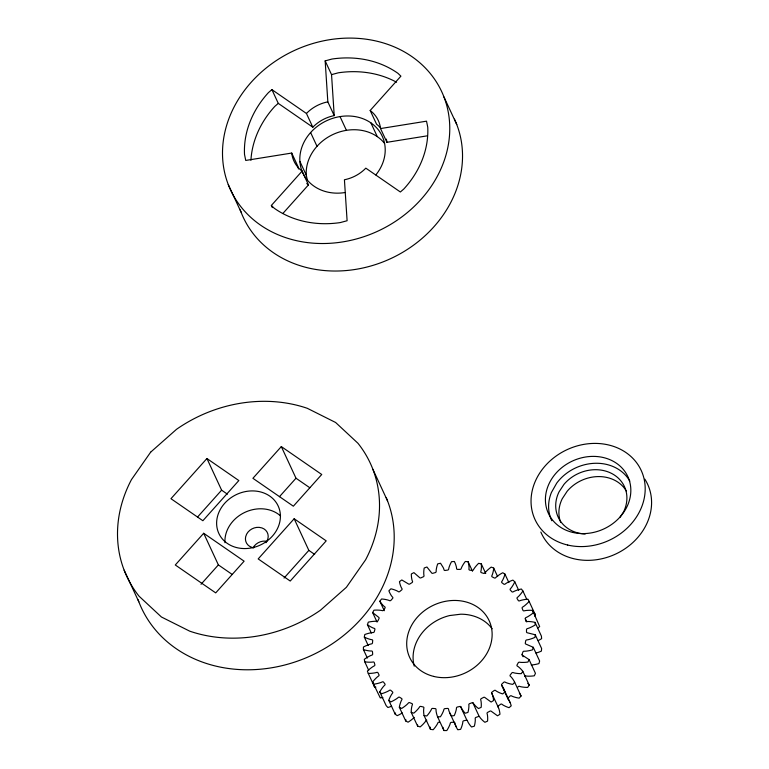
<?xml version="1.0" encoding="UTF-8"?>
<svg xmlns="http://www.w3.org/2000/svg" width="769" height="769" viewBox="0 0 769 769"><rect width="100%" height="100%" fill="white"/><g stroke="black" fill="none" stroke-linecap="round" stroke-linejoin="round"><path stroke-width="1.15" d="M367.351 658.043L363.42 649.584L363.42 647.037A34.797 29.731 -24.9 0 1 366.996 645.335L368.678 644.682A16.159 13.804 -24.9 0 1 371.773 643.826A1.288 1.105 -24.9 0 0 372.513 642.596L372.667 640.923A1.288 1.105 -24.9 0 0 372.138 639.731A16.159 13.804 -24.9 0 1 369.187 639.087L367.611 638.549A34.797 29.731 -24.9 0 1 364.323 637.088L364.775 634.531A34.797 29.731 -24.9 0 1 368.543 633.339L370.283 632.925A16.159 13.804 -24.9 0 1 373.426 632.512A1.288 1.105 -24.9 0 0 374.368 631.387L374.811 629.724A1.288 1.105 -24.9 0 0 374.513 628.456A16.159 13.804 -24.9 0 1 371.773 627.369L370.341 626.6A34.797 29.731 -24.9 0 1 367.419 624.649L368.322 622.14A34.797 29.731 -24.9 0 1 372.177 621.487L373.936 621.333A16.159 13.804 -24.9 0 1 377.05 621.371A1.288 1.105 -24.9 0 0 378.165 620.372L378.886 618.766A1.288 1.105 -24.9 0 0 378.838 617.44L372.648 612.576L373.965 610.182A34.788 29.731 -24.9 0 1 377.81 610.096L379.54 610.192A16.159 13.804 -24.9 0 1 382.549 610.692A1.288 1.105 -24.9 0 0 383.808 609.846L384.798 608.337A1.288 1.105 -24.9 0 0 384.981 607.001A16.159 13.804 -24.9 0 1 382.856 605.136L381.828 603.963A34.797 29.731 -24.9 0 1 379.857 601.195L381.568 598.984A34.797 29.741 -24.9 0 1 385.307 599.445L386.961 599.801A16.159 13.804 -24.9 0 1 389.787 600.743A1.288 1.105 -24.9 0 0 391.142 600.08L392.373 598.705A1.288 1.105 -24.9 0 0 392.796 597.378A16.159 13.804 -24.9 0 1 391.075 595.196L390.287 593.87A34.797 29.731 -24.9 0 1 388.874 590.794L390.921 588.814A34.797 29.731 -24.9 0 1 394.459 589.833L395.997 590.429A16.159 13.804 -24.9 0 1 398.563 591.794A1.288 1.105 -24.9 0 0 399.995 591.313L401.437 590.111A1.288 1.105 -24.9 0 0 402.072 588.843A16.159 13.804 -24.9 0 1 400.803 586.391L400.274 584.949A34.797 29.731 -24.9 0 1 399.457 581.643L401.793 579.951L408.656 584.065A1.288 1.105 -24.9 0 0 410.127 583.796L411.732 582.787A1.288 1.105 -24.9 0 0 412.578 581.604A16.159 13.804 -24.9 0 1 411.78 578.961L411.53 577.423A34.797 29.731 -24.9 0 1 411.338 573.982L413.895 572.617L419.797 577.759A1.288 1.105 -24.9 0 0 421.277 577.702L423.008 576.923A1.288 1.105 -24.9 0 0 424.036 575.856A16.159 13.804 -24.9 0 1 423.748 573.078L423.777 571.492A34.797 29.731 -24.9 0 1 424.2 568.003L426.92 567.003L431.717 573.04A1.288 1.105 -24.9 0 0 433.149 573.203L434.966 572.674A1.288 1.105 -24.9 0 0 436.158 571.742A16.159 13.804 -24.9 0 1 436.369 568.906L436.686 567.32A34.797 29.731 -24.9 0 1 437.715 563.86L440.531 563.254L443.136 567.435A16.159 13.804 -24.9 0 1 444.088 570.031A1.288 1.105 -24.9 0 0 445.453 570.406L447.308 570.137A1.288 1.105 -24.9 0 0 448.615 569.377A16.159 13.804 -24.9 0 1 449.327 566.551L449.923 564.994A34.797 29.731 -24.9 0 1 451.538 561.678L454.373 561.476A34.797 29.731 -24.9 0 1 455.69 564.59L456.142 566.061A16.159 13.804 -24.9 0 1 456.603 568.81A1.288 1.105 -24.9 0 0 457.853 569.387L459.689 569.387A1.288 1.105 -24.9 0 0 461.102 568.82A16.159 13.804 -24.9 0 1 462.294 566.071L463.14 564.6A34.797 29.731 -24.9 0 1 465.303 561.485L468.081 561.697L472.502 571.223M468.081 561.697A34.797 29.731 -24.9 0 1 468.802 565.023L468.975 566.58A16.159 13.804 -24.9 0 1 468.927 569.406A1.288 1.105 -24.9 0 0 470.032 570.165L471.82 570.444A1.288 1.105 -24.9 0 0 473.281 570.069A16.159 13.804 -24.9 0 1 474.925 567.484L476.011 566.128A34.788 29.731 -24.9 0 1 478.654 563.312L481.307 563.927A34.797 29.731 -24.9 0 1 481.413 567.378L481.298 568.973A16.159 13.804 -24.9 0 1 480.75 571.809A1.288 1.105 -24.9 0 0 481.682 572.742L483.355 573.27A1.288 1.105 -24.9 0 0 484.835 573.116A16.159 13.804 -24.9 0 1 486.902 570.752L488.19 569.541A34.788 29.731 -24.9 0 1 491.247 567.089L493.708 568.099A34.797 29.731 -24.9 0 1 493.189 571.598L492.794 573.174A16.159 13.804 -24.9 0 1 491.756 575.952A1.288 1.105 -24.9 0 0 492.496 577.029L494.025 577.807A1.288 1.105 -24.9 0 0 495.486 577.865A16.159 13.804 -24.9 0 1 497.899 575.789L499.36 574.76A34.797 29.731 -24.9 0 1 502.763 572.742L504.964 574.116A34.797 29.731 -24.9 0 1 503.839 577.557L503.176 579.086A16.159 13.804 -24.9 0 1 501.667 581.739A1.288 1.105 -24.9 0 0 502.042 582.825L503.532 583.931A1.288 1.105 -24.9 0 0 504.935 584.2A16.159 13.804 -24.9 0 1 507.646 582.46L509.241 581.643A34.788 29.731 -24.9 0 1 512.894 580.105L514.778 581.816A34.797 29.731 -24.9 0 1 513.077 585.113L512.154 586.555A16.159 13.804 -24.9 0 1 510.231 588.996A1.288 1.105 -24.9 0 0 510.529 590.265L511.635 591.476A1.288 1.105 -24.9 0 0 512.952 591.957A16.159 13.804 -24.9 0 1 515.874 590.602L517.575 590.006A34.797 29.731 -24.9 0 1 521.382 589.006L522.901 590.996A34.797 29.731 -24.9 0 1 520.661 594.062L519.517 595.379A16.159 13.804 -24.9 0 1 517.21 597.561A1.288 1.105 -24.9 0 0 517.277 598.878L518.133 600.262A1.288 1.105 -24.9 0 0 519.315 600.935A16.159 13.804 -24.9 0 1 522.391 600.003L524.141 599.647A34.797 29.731 -24.9 0 1 528.005 599.195L529.12 601.416A34.797 29.731 -24.9 0 1 526.4 604.174L525.064 605.338A16.159 13.804 -24.9 0 1 522.439 607.193A1.288 1.105 -24.9 0 0 522.266 608.539L522.853 610.048A1.288 1.105 -24.9 0 0 523.872 610.903A16.159 13.804 -24.9 0 1 527.015 610.413L528.774 610.307A34.788 29.722 -24.9 0 1 532.59 610.413L533.273 612.816A34.797 29.731 -24.9 0 1 530.149 615.2L528.639 616.171A16.159 13.804 -24.9 0 1 525.785 617.661A1.288 1.105 -24.9 0 0 525.294 618.641L525.669 620.583A1.288 1.105 -24.9 0 0 526.505 621.592A16.159 13.804 -24.9 0 1 529.63 621.554L531.35 621.717A34.788 29.722 -24.9 0 1 535.032 622.381L535.253 624.889A34.797 29.731 -24.9 0 1 531.812 626.831L530.177 627.6A16.159 13.804 -24.9 0 1 527.14 628.677A1.288 1.105 -24.9 0 0 526.505 629.946L526.505 631.609A1.288 1.105 -24.9 0 0 527.14 632.743L535.243 634.771L535.013 637.338A34.797 29.731 -24.9 0 1 531.331 638.789L529.62 639.318A16.159 13.813 -24.9 0 1 526.486 639.952A1.288 1.105 -24.9 0 0 525.65 641.144L525.352 642.817A1.288 1.105 -24.9 0 0 525.756 644.047L533.244 647.287L539.627 661.032L538.944 663.58A34.797 29.731 -24.9 0 1 535.118 664.503L533.369 664.781A16.159 13.804 -24.9 0 1 531.264 664.974M533.244 647.287L532.561 649.824A34.797 29.731 -24.9 0 1 528.736 650.757L526.986 651.035A16.159 13.804 -24.9 0 1 523.833 651.218A1.288 1.105 -24.9 0 0 522.814 652.285L522.228 653.929A1.288 1.105 -24.9 0 0 522.401 655.226L529.062 659.581L535.445 673.327L534.33 675.788A34.797 29.731 -24.9 0 1 530.466 676.162L528.716 676.191A16.159 13.804 -24.9 0 1 525.64 675.922A1.288 1.105 -24.9 0 0 524.756 676.355M529.062 659.581L527.947 662.042A34.797 29.731 -24.9 0 1 524.083 662.407L522.334 662.436A16.159 13.804 -24.9 0 1 519.258 662.167A1.288 1.105 -24.9 0 0 518.075 663.089L517.22 664.656A1.288 1.105 -24.9 0 0 517.153 665.992A16.159 13.804 -24.9 0 1 519.45 667.675L520.594 668.751A34.797 29.731 -24.9 0 1 522.824 671.337L529.207 685.092L527.688 687.409A34.797 29.731 -24.9 0 1 523.881 687.217L522.189 686.986A16.159 13.804 -24.9 0 1 519.258 686.265A1.288 1.105 -24.9 0 0 517.95 687.025M619.881 517.489L623.601 511.827A36.489 31.173 -24.9 0 0 610.384 472.839A36.489 31.173 -24.9 0 0 563.994 484.335L559.015 491.92A36.489 31.173 -24.9 0 0 585.19 534.013M522.824 671.337L521.305 673.654A34.797 29.731 -24.9 0 1 517.499 673.461L515.807 673.231A16.159 13.804 -24.9 0 1 512.875 672.51A1.288 1.105 -24.9 0 0 511.568 673.269L510.453 674.721A1.288 1.105 -24.9 0 0 510.155 676.057A16.159 13.804 -24.9 0 1 512.077 678.085L512.99 679.335A34.788 29.731 -24.9 0 1 514.682 682.266L521.065 696.022L519.181 698.127A34.797 29.731 -24.9 0 1 515.538 697.387L513.932 696.906A16.159 13.804 -24.9 0 1 511.231 695.753A1.288 1.105 -24.9 0 0 509.828 696.32L508.492 697.618A1.288 1.105 -24.9 0 0 507.963 698.915A16.159 13.804 -24.9 0 1 509.463 701.241L510.116 702.635A34.797 29.731 -24.9 0 1 511.241 705.827L509.04 707.672A34.797 29.731 -24.9 0 1 505.637 706.394L504.176 705.673A16.159 13.804 -24.9 0 1 501.763 704.116A1.288 1.105 -24.9 0 0 500.302 704.491L498.783 705.596A1.288 1.105 -24.9 0 0 498.033 706.826A16.159 13.804 -24.9 0 1 499.071 709.383L499.456 710.883A34.797 29.731 -24.9 0 1 499.965 714.266L497.514 715.804L491.112 711.162A1.288 1.105 -24.9 0 0 489.632 711.325L487.959 712.209A1.288 1.105 -24.9 0 0 487.017 713.344A16.159 13.804 -24.9 0 1 487.565 716.064L487.671 717.631A34.797 29.731 -24.9 0 1 487.556 721.111L484.903 722.293A34.797 29.731 -24.9 0 1 482.269 720.053L481.183 718.919A16.159 13.804 -24.9 0 1 479.539 716.689L479.222 716.516A1.288 1.105 -24.9 0 0 478.078 716.631L476.299 717.285A1.288 1.105 -24.9 0 0 475.184 718.284A16.159 13.804 -24.9 0 1 475.232 721.111L475.059 722.697A34.797 29.731 -24.9 0 1 474.329 726.186L471.551 726.993A34.788 29.731 -24.9 0 1 469.398 724.34L468.552 723.052A16.159 13.804 -24.9 0 1 467.36 720.563A1.288 1.105 -24.9 0 0 465.956 720.293L464.111 720.697A1.288 1.105 -24.9 0 0 462.861 721.533A16.159 13.804 -24.9 0 1 462.39 724.379L461.938 725.955A34.807 29.741 -24.9 0 1 460.612 729.358L457.776 729.762A34.797 29.731 -24.9 0 1 456.171 726.792L449.202 711.604A16.159 13.804 -24.9 0 1 448.49 708.931A1.288 1.105 -24.9 0 0 447.173 708.46L445.328 708.585A1.288 1.105 -24.9 0 0 443.963 709.258A16.159 13.813 -24.9 0 1 443.002 712.046L442.281 713.565A34.778 29.722 -24.9 0 1 440.387 716.795L437.58 716.795A34.788 29.722 -24.9 0 1 436.552 713.565L436.234 712.036A16.159 13.813 -24.9 0 1 436.033 709.239L435.86 708.941A1.288 1.105 -24.9 0 0 434.85 708.576L433.034 708.441A1.288 1.105 -24.9 0 0 431.592 708.903A16.159 13.804 -24.9 0 1 430.159 711.585L429.198 713.007A34.778 29.722 -24.9 0 1 426.785 715.977L424.065 715.564A34.788 29.722 -24.9 0 1 423.652 712.161L423.623 710.585A16.159 13.804 -24.9 0 1 423.921 707.74A1.288 1.105 -24.9 0 0 422.892 706.894L421.162 706.49A1.288 1.105 -24.9 0 0 419.682 706.749A16.159 13.804 -24.9 0 1 417.827 709.229L416.635 710.527A34.797 29.731 -24.9 0 1 413.77 713.161L411.213 712.344A34.797 29.731 -24.9 0 1 411.415 708.864L411.665 707.269A16.159 13.804 -24.9 0 1 412.463 704.452A1.288 1.105 -24.9 0 0 411.626 703.452L410.021 702.789A1.288 1.105 -24.9 0 0 408.541 702.837A16.159 13.804 -24.9 0 1 406.301 705.067L404.917 706.192A34.797 29.731 -24.9 0 1 401.678 708.432L399.342 707.24A34.797 29.731 -24.9 0 1 400.168 703.76L400.697 702.193A16.159 13.804 -24.9 0 1 401.966 699.473A1.288 1.105 -24.9 0 0 401.331 698.339L399.765 697.339A1.288 1.105 -24.9 0 0 398.467 697.281A16.159 13.804 -24.9 0 1 395.891 699.194L394.353 700.126A34.797 29.731 -24.9 0 1 390.815 701.905L388.778 700.357A34.797 29.731 -24.9 0 1 390.191 696.983L390.979 695.484A16.159 13.804 -24.9 0 1 392.699 692.927A1.288 1.105 -24.9 0 0 392.296 691.696L391.065 690.591A1.288 1.105 -24.9 0 0 389.7 690.206A16.159 13.804 -24.9 0 1 386.874 691.764L385.221 692.475A34.797 29.731 -24.9 0 1 381.482 693.744L379.78 691.898A34.797 29.731 -24.9 0 1 381.751 688.697L382.789 687.313A16.159 13.804 -24.9 0 1 384.904 684.996A1.288 1.105 -24.9 0 0 384.731 683.689L383.741 682.391A1.288 1.105 -24.9 0 0 382.491 681.815A16.159 13.804 -24.9 0 1 379.473 682.968L377.742 683.439A34.788 29.731 -24.9 0 1 373.897 684.17L372.581 682.065A34.797 29.731 -24.9 0 1 375.061 679.133L376.31 677.883A16.159 13.804 -24.9 0 1 378.781 675.864A1.288 1.105 -24.9 0 0 378.838 674.528L378.117 673.077A1.288 1.105 -24.9 0 0 377.012 672.317A16.149 13.804 -24.9 0 1 373.888 673.029L372.129 673.25A34.807 29.741 -24.9 0 1 368.274 673.433L367.38 671.116A34.807 29.741 -24.9 0 1 370.302 668.53L371.735 667.463A16.159 13.804 -24.9 0 1 374.484 665.781A1.288 1.105 -24.9 0 0 374.782 664.454L374.34 662.888A1.288 1.105 -24.9 0 0 373.407 661.955A16.159 13.804 -24.9 0 1 370.254 662.215L368.514 662.186A34.807 29.741 -24.9 0 1 364.756 661.801L364.295 659.341A34.788 29.722 -24.9 0 1 367.592 657.168L369.168 656.293A16.159 13.813 -24.9 0 1 372.129 655.015A1.288 1.105 -24.9 0 0 372.648 653.708L372.504 652.074A1.288 1.105 -24.9 0 0 371.763 650.997A16.159 13.804 -24.9 0 1 368.678 650.805L366.996 650.516A34.797 29.731 -24.9 0 1 363.42 649.584M514.682 682.266L512.798 684.372A34.797 29.731 -24.9 0 1 509.155 683.631L507.55 683.151A16.159 13.804 -24.9 0 1 504.849 681.997A1.288 1.105 -24.9 0 0 503.445 682.564L502.109 683.862A1.288 1.105 -24.9 0 0 501.58 685.16L507.963 698.915M272.332 207.582L271.351 205.458L302.082 171.141A35.451 30.299 -24.9 0 1 291.72 153.06L245.734 160.442L244.513 154.434A93.981 80.303 -24.9 0 1 268.429 92.626L271.899 89.627L306.437 113.466L312.82 127.221A35.451 30.299 -24.9 0 1 334.217 115.61L331.545 74.631L325.162 60.876L331.997 59.04A93.981 80.303 -24.9 0 1 397.986 73.353L400.909 76.16L370.177 110.476L376.57 124.232A35.451 30.299 -24.9 0 1 380.588 127.971M282.829 213.522L308.465 184.896L302.082 171.141M206.928 458.526L170.958 498.696L202.872 520.728L238.842 480.558L206.928 458.526L221.616 490.161L227.413 494.169M197.633 516.941L221.616 490.161M203.689 533.273L175.284 564.984L215.714 592.889L244.109 561.178L203.689 533.273L218.377 564.907L232.18 574.433M281.319 446.587L252.914 478.299L293.345 506.204L321.74 474.492L281.319 446.587L295.998 478.222L309.801 487.748M201.017 584.286L218.377 564.907M279.435 496.716L295.998 478.222M294.162 518.748L258.182 558.919L290.23 581.037L326.2 540.867L294.162 518.748L308.84 550.383L314.665 554.401M284.059 578.057L308.84 550.383M271.899 89.627L278.282 103.382L274.812 106.382A93.981 80.303 -24.9 0 0 250.925 160.269M402.283 712.95L400.736 713.882A34.797 29.731 -24.9 0 1 397.208 715.66L395.16 714.113L388.778 700.357M536.003 653.073L537.723 652.545A34.797 29.731 -24.9 0 0 541.395 651.093L541.626 648.527L535.243 634.771M331.545 74.631L338.379 72.795A93.981 80.303 -24.9 0 1 396.564 82.225M370.177 110.476A35.451 30.299 -24.9 0 1 380.54 128.558L426.526 121.175L427.747 127.183A93.981 80.303 -24.9 0 1 403.831 188.991L400.361 191.99L365.823 168.151A35.451 30.299 -24.9 0 1 344.425 179.763L347.107 220.741L340.263 222.577A93.981 80.303 -24.9 0 1 274.273 208.264L271.351 205.458M380.54 128.558L386.922 142.313L427.458 135.805M437.58 716.795L443.963 730.55L446.779 730.55A34.778 29.722 -24.9 0 0 448.673 727.32L449.384 725.801A16.159 13.813 -24.9 0 0 450.346 723.004A1.288 1.105 -24.9 0 1 451.711 722.341L453.566 722.216A1.288 1.105 -24.9 0 1 454.873 722.687M424.065 715.564L430.448 729.31L433.168 729.733A34.778 29.722 -24.9 0 0 435.581 726.753L436.552 725.33A16.159 13.804 -24.9 0 0 437.974 722.658A1.288 1.105 -24.9 0 1 439.416 722.187M266.151 541.241L265.497 541.107A11.679 9.978 -24.9 0 0 253.02 547.884M253.866 547.749L251.703 547.307A11.679 9.978 -24.9 0 1 245.657 536.762L246.638 534.128A11.679 9.978 -24.9 0 1 259.115 527.351L261.931 527.928A11.679 9.978 -24.9 0 1 267.968 538.473L266.997 541.107A11.679 9.978 -24.9 0 1 265.949 542.731M411.213 712.344L417.596 726.099L420.153 726.916A34.797 29.731 -24.9 0 0 423.017 724.273L424.209 722.985A16.159 13.804 -24.9 0 0 426.064 720.505A1.288 1.105 -24.9 0 1 426.785 720.159M449.788 713.036A34.797 29.731 -24.9 0 0 451.393 716.006L454.229 715.603A34.807 29.741 -24.9 0 0 455.556 712.2L456.007 710.633A16.159 13.804 -24.9 0 0 456.478 707.788A1.288 1.105 -24.9 0 1 457.728 706.942L459.564 706.548A1.288 1.105 -24.9 0 1 460.977 706.807A16.159 13.804 -24.9 0 0 462.169 709.297L463.005 710.594A34.788 29.731 -24.9 0 0 465.158 713.238L467.946 712.43A34.797 29.731 -24.9 0 0 468.667 708.941L468.84 707.355A16.159 13.804 -24.9 0 0 468.802 704.539A1.288 1.105 -24.9 0 1 469.917 703.539L471.695 702.885A1.288 1.105 -24.9 0 1 472.839 702.76L473.156 702.933A16.159 13.804 -24.9 0 0 474.8 705.163L475.886 706.298A34.797 29.731 -24.9 0 0 478.52 708.537L481.173 707.355A34.797 29.731 -24.9 0 0 481.288 703.875L481.173 702.308A16.159 13.804 -24.9 0 0 480.635 699.588A1.288 1.105 -24.9 0 1 481.567 698.463L483.249 697.57A1.288 1.105 -24.9 0 1 484.73 697.406L491.131 702.049L493.583 700.511A34.797 29.731 -24.9 0 0 493.073 697.127L492.689 695.628A16.159 13.804 -24.9 0 0 491.651 693.071A1.288 1.105 -24.9 0 1 492.391 691.84L493.919 690.735A1.288 1.105 -24.9 0 1 495.38 690.36A16.159 13.804 -24.9 0 0 497.793 691.917L499.254 692.638A34.797 29.731 -24.9 0 0 502.657 693.917L504.849 692.071A34.797 29.731 -24.9 0 0 503.733 688.88L503.07 687.486A16.159 13.804 -24.9 0 0 501.58 685.16M399.342 707.24L405.724 720.986L408.06 722.187A34.797 29.731 -24.9 0 0 411.3 719.947L412.684 718.823A16.159 13.804 -24.9 0 0 414.231 717.371M278.282 103.382L312.82 127.221M534.388 612.941L535.503 615.171A34.797 29.731 -24.9 0 1 534.628 616.113M444.001 97.057A116.455 99.509 -24.9 0 1 313.156 243.167A116.455 99.509 -24.9 0 1 251.242 82.206A116.455 99.509 -24.9 0 1 444.001 97.057L456.767 124.559M370.898 122.867L377.281 136.622M340.033 116.58L346.415 130.336M325.162 60.876L327.834 101.854L334.217 115.61M529.12 601.416L535.503 615.171M532.59 610.413L539.655 626.572A34.797 29.731 -24.9 0 1 537.608 628.186M310.618 132.547L317.001 146.302M522.901 590.996L526.823 599.455M535.032 622.381L541.414 636.136L541.636 638.645A34.797 29.731 -24.9 0 1 538.194 640.587M514.778 581.816L518.7 590.275M504.964 574.116L508.886 582.585M525.294 618.641L526.765 621.813M493.708 568.099L497.639 576.567M299.891 161.403L306.273 175.159L307.321 179.956M291.72 153.06L298.103 166.815A35.451 30.299 -24.9 0 0 298.439 168.969M481.307 563.927L485.729 573.453M522.074 654.63L523.055 656.745M503.733 688.88L510.116 702.635M491.651 693.071L498.447 707.653M372.878 469.292L387.557 500.927M472.839 702.76L479.222 716.516M228.258 184.57L241.033 212.071M460.525 706.509L466.918 720.265M379.857 601.195L384.279 610.721M372.648 612.576L377.07 622.102M367.419 624.649L371.35 633.108M364.323 637.088L368.245 645.556M379.78 691.898L386.163 705.644L387.864 707.499A34.797 29.731 -24.9 0 0 391.604 706.23M364.756 661.801L368.678 670.27M372.581 682.065L380.28 697.925A34.788 29.731 -24.9 0 0 382.856 697.483M368.274 673.433L374.657 687.188A34.807 29.741 -24.9 0 0 375.935 687.169M124.155 570.185L138.833 601.819M456.171 726.792L455.584 725.359A16.159 13.804 -24.9 0 1 455.046 723.6M373.763 684.871L374.657 687.188M386.211 497.61A134.258 114.725 -24.9 0 1 305.11 658.226A134.258 114.725 -24.9 0 1 138.045 599.666M224.971 542.731A32.692 27.934 -24.9 0 1 244.542 512.519A32.692 27.934 -24.9 0 1 280.55 515.922M306.437 113.466A35.451 30.299 -24.9 0 1 327.834 101.854M386.365 139.093A35.451 30.299 -24.9 0 1 386.922 142.313M308.465 184.896A35.451 30.299 -24.9 0 1 306.754 183.493M345.002 192.548A43.756 37.383 -24.9 0 1 300.554 152.012A43.756 37.383 -24.9 0 1 360.344 117.82A43.756 37.383 -24.9 0 1 375.849 174.899M306.273 175.159A43.756 37.383 -24.9 0 1 335.467 133.402A43.756 37.383 -24.9 0 1 384.567 143.399M454.46 119.137A116.455 99.509 -24.9 0 1 386.557 260.451A116.455 99.509 -24.9 0 1 240.216 209.87M644.855 479.164A58.502 49.985 -24.9 0 1 617.747 553.026A58.502 49.985 -24.9 0 1 540.847 532.042M560.639 522.276A36.489 31.173 -24.9 0 1 562.206 498.793L567.186 491.218A36.489 31.173 -24.9 0 1 626.351 491.035M551.806 520.748A43.785 37.412 -24.9 0 1 551.421 492.468L556.737 483.095A43.785 37.412 -24.9 0 1 629.811 481.096M527.765 683.333A34.797 29.731 -24.9 0 1 529.207 685.092M443.963 730.55A34.788 29.722 -24.9 0 1 442.934 727.311M430.448 729.31A34.788 29.722 -24.9 0 1 430.121 727.051M519.373 693.09A34.788 29.731 -24.9 0 1 521.065 696.022M395.16 714.113A34.797 29.731 -24.9 0 1 395.583 712.978M417.596 726.099A34.797 29.731 -24.9 0 1 417.615 724.946M405.724 720.986A34.797 29.731 -24.9 0 1 405.955 719.822M414.231 666.146A43.785 37.412 -24.9 0 1 449.615 615.556L460.766 614.2A43.785 37.412 -24.9 0 1 492.16 628.754M150.647 452.172L131.441 479.645A134.258 114.725 -24.9 0 0 139.054 596.196L161.423 616.998L189.722 631.166A134.258 114.725 -24.9 0 0 320.51 610.173L346.386 587.305L365.592 559.822A134.258 114.725 -24.9 0 0 357.969 443.28L335.611 422.479L307.312 408.31A134.258 114.725 -24.9 0 0 176.524 429.304L150.647 452.172M242.062 548.47A32.692 27.934 -24.9 0 0 278.791 507.453A32.692 27.934 -24.9 0 0 224.683 503.291A32.692 27.934 -24.9 0 0 242.062 548.47M567.685 545.038A58.502 49.985 -24.9 0 0 644.489 480.856A58.502 49.985 -24.9 0 0 552.171 459.093A58.502 49.985 -24.9 0 0 567.685 545.038M572.828 532.446A43.785 37.412 -24.9 0 0 630.311 484.412A43.785 37.412 -24.9 0 0 561.216 468.129A43.785 37.412 -24.9 0 0 572.828 532.446M433.649 676.403A43.785 37.412 -24.9 0 0 491.689 628.927A43.785 37.412 -24.9 0 0 422.921 611.855A43.785 37.412 -24.9 0 0 433.649 676.403"/></g></svg>
